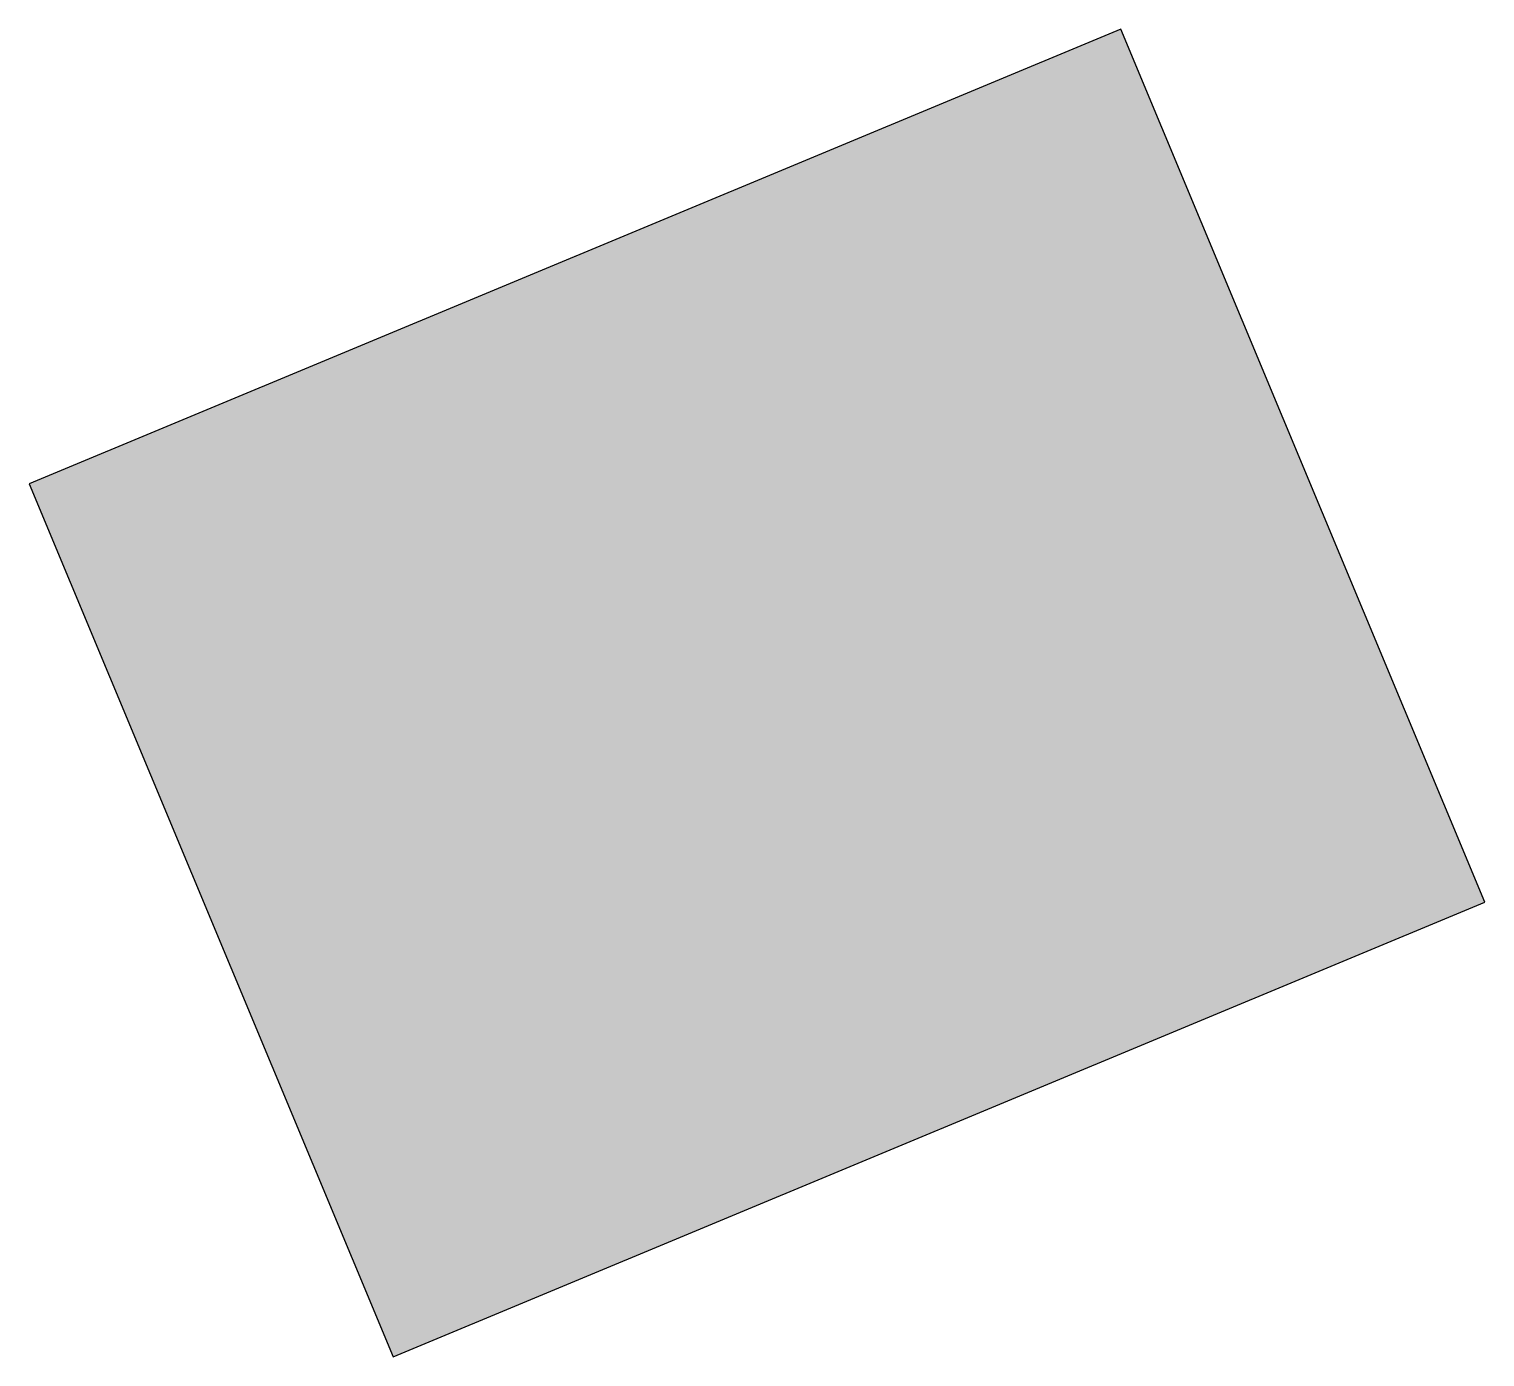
# Model space of a CAD drawing. Header units: millimetres. Extents: x -1.28 to 0.43, y -1.56 to 0.
import ezdxf

# ---------------------------------------------------------------- set-up
doc = ezdxf.new("R2010")
doc.units = ezdxf.units.MM
doc.layers.add('SYMB_FIL_FIN', color=1, linetype='Continuous')

msp = doc.modelspace()

# ---------------------------------------------------------------- hatches: boundary and pattern name
at = {"layer": 'SYMB_FIL_FIN'}
msp.add_hatch(color=256, dxfattribs=at).paths.add_polyline_path([(0, 0), (-1.2835, -0.5348), (-0.8557, -1.5616), (0.4278, -1.0268)])

# ---------------------------------------------------------------- linework, layer by layer
msp.add_lwpolyline([(-0.8557, -1.5616), (0.4278, -1.0268), (0, 0), (-1.2835, -0.5348)], close=True, dxfattribs=at)

doc.saveas('drawing.dxf')
